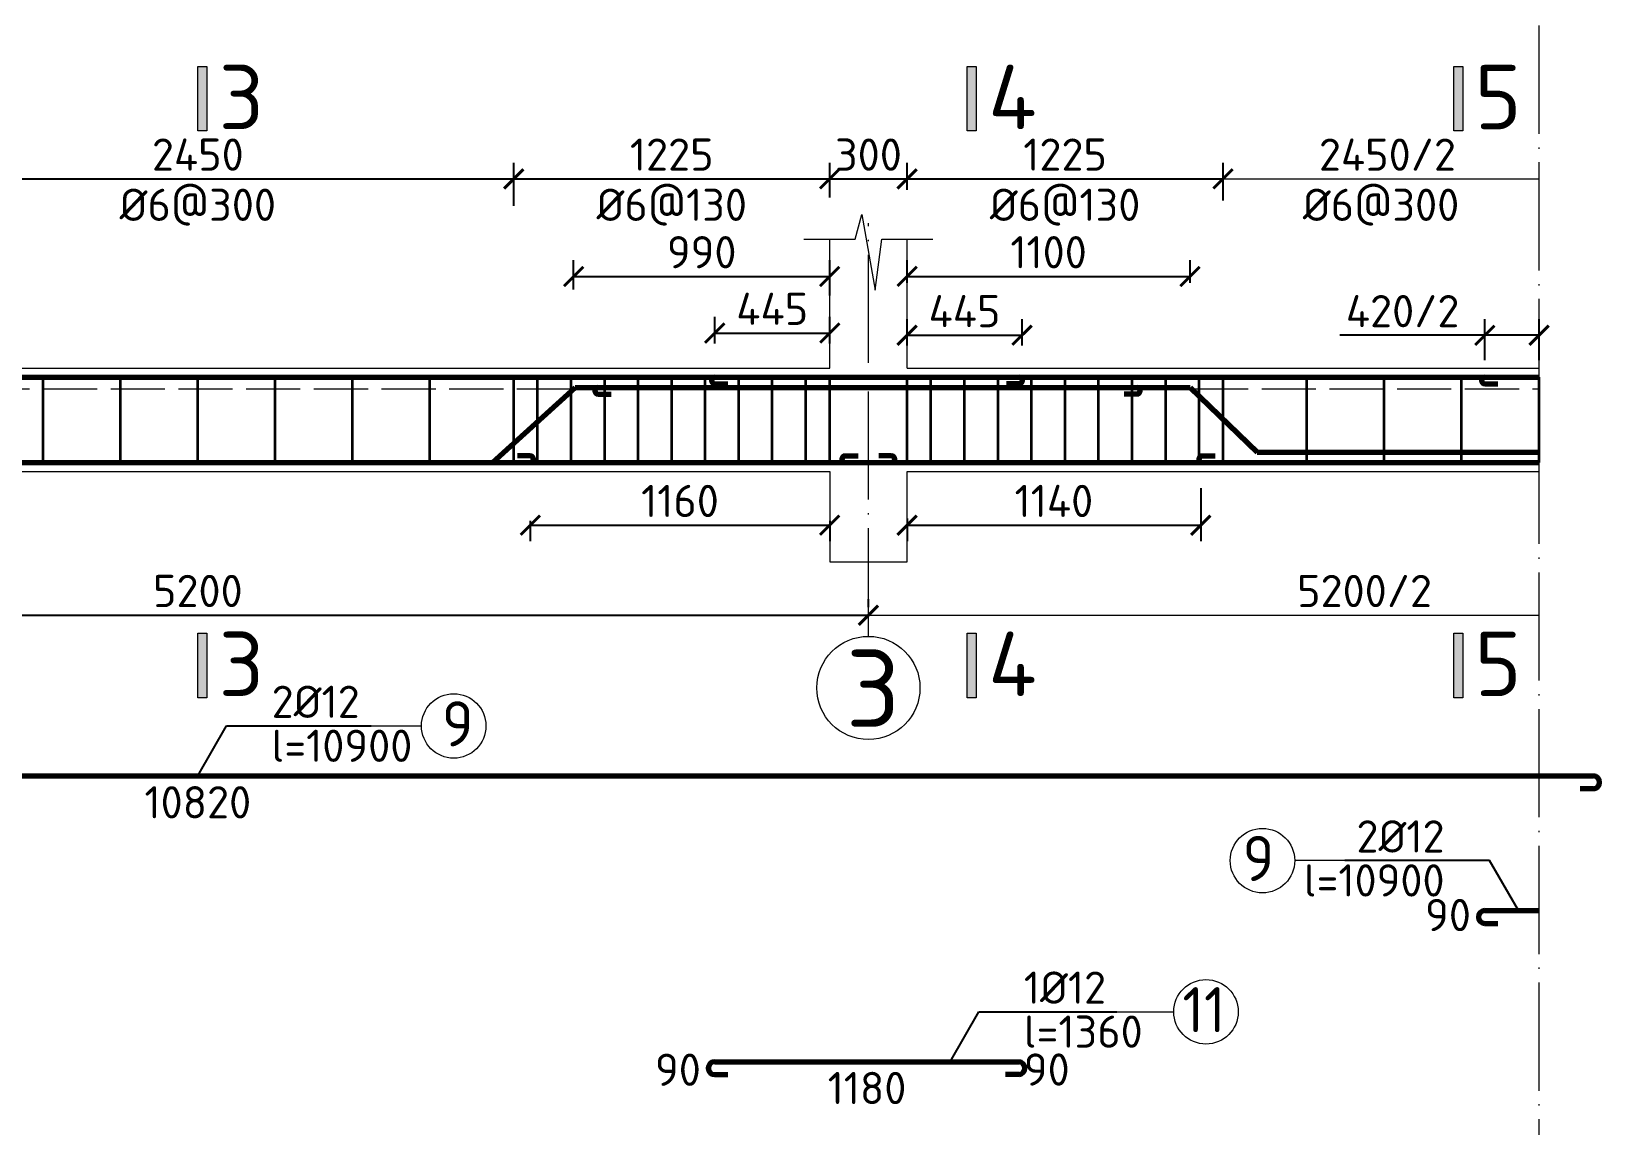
# Model space of a CAD drawing. Header units: millimetres. Extents: x 0 to 4970, y -594 to 1412.
# Drawn here: x 2555.8 to 2677.4, y 354.2 to 439 of the extents above; entities that cross this region are included whole.
import ezdxf

# ---------------------------------------------------------------- set-up
doc = ezdxf.new("R2010")
doc.units = ezdxf.units.MM
doc.header["$LTSCALE"] = 0.35
doc.header["$PDMODE"] = 3
doc.linetypes.add('ACAD_ISO02W100', pattern=[15, 12, -3])
doc.linetypes.add('ACAD_ISO04W100', pattern=[30, 24, -3, 0, -3])
doc.layers.get('0').update_dxf_attribs({"lineweight": 50})
for name, color, linetype, lineweight in [('Cot Dai', 7, 'Continuous', 35), ('Cot thep', 2, 'Continuous', 70), ('Cotthepcat', 3, 'Continuous', 70), ('Duong Bao', 6, 'Continuous', 18), ('Kich Thuoc', 1, 'Continuous', 20), ('Ky Hieu', 4, 'Continuous', 20), ('Net Khuat', 5, 'ACAD_ISO02W100', 20), ('NetCat', 7, 'Continuous', 20), ('Text', 40, 'Continuous', 20), ('Truc', 3, 'ACAD_ISO04W100', 20)]:
    doc.layers.add(name, color=color, linetype=linetype, lineweight=lineweight)
doc.styles.get("Standard").update_dxf_attribs({"font": 'isocpeur.ttf'})
doc.styles.add('VN', font='')
doc.styles.get('VN').set_extended_font_data('TCVN 7284')
doc.dimstyles.new('Dim20', dxfattribs={"dimtxt": 2.5, "dimasz": 1.5, "dimexe": 1.25, "dimexo": 0.625, "dimtad": 1, "dimlfac": 20, "dimtxsty": 'Standard', "dimblk": 'ARCHTICK', "dimcen": 2.5, "dimadec": 0, "dimazin": 0, "dimtfac": 1, "dimtmove": 0, "dimatfit": 3, "dimfxl": 1, "dimarcsym": 0})
doc.dimstyles.new('Dim50', dxfattribs={"dimtxt": 2.5, "dimasz": 1.5, "dimexe": 1.25, "dimexo": 0.625, "dimtad": 1, "dimlfac": 50, "dimtxsty": 'Standard', "dimblk": 'ARCHTICK', "dimcen": 2.5, "dimadec": 0, "dimazin": 0, "dimtfac": 1, "dimtmove": 0, "dimatfit": 3, "dimfxl": 1, "dimarcsym": 0})
doc.dimstyles.new('Dim50KT', dxfattribs={"dimtxt": 2.5, "dimasz": 1.5, "dimexe": 1.25, "dimexo": 0.625, "dimtad": 1, "dimlfac": 50, "dimtxsty": 'Standard', "dimblk": 'ARCHTICK', "dimcen": 2.5, "dimse1": 1, "dimse2": 1, "dimsd1": 1, "dimsd2": 1, "dimadec": 0, "dimazin": 0, "dimtfac": 1, "dimtmove": 0, "dimatfit": 3, "dimfxl": 1, "dimarcsym": 0})

# ---------------------------------------------------------------- blocks, each defined once
blk = doc.blocks.new('_ArchTick')
at = {"color": 0, "linetype": 'ByBlock', "const_width": 0.15}
blk.add_lwpolyline([(-0.5, -0.5), (0.5, 0.5)], dxfattribs=at)
blk = doc.blocks.new('*D1163')
at = {"layer": 'Defpoints', "color": 0}
for p in [(2516.69, 393.75), (2620.69, 393.75), (2620.69, 393.75)]:
    blk.add_point(p, dxfattribs=at)
at = {"layer": 'Kich Thuoc', "color": 0, "lineweight": -2}
for p, q in [((2516.69, 394.38), (2516.69, 395)), ((2620.69, 394.38), (2620.69, 395)), ((2516.69, 393.75), (2620.69, 393.75))]:
    blk.add_line(p, q, dxfattribs=at)
at = {"layer": 'Kich Thuoc', "color": 0, "lineweight": -2, "xscale": 1.5, "yscale": 1.5, "zscale": 1.5, "rotation": 180}
blk.add_blockref('_ArchTick', (2516.69, 393.75), dxfattribs=at)
at = {"layer": 'Kich Thuoc', "color": 0, "lineweight": -2, "xscale": 1.5, "yscale": 1.5, "zscale": 1.5}
blk.add_blockref('_ArchTick', (2620.69, 393.75), dxfattribs=at)
at = {"layer": 'Kich Thuoc', "color": 0, "insert": (2568.69, 395.63), "char_height": 2.5, "attachment_point": 5}
blk.add_mtext('5200', dxfattribs=at)
blk = doc.blocks.new('*D1170')
at = {"layer": 'Defpoints', "color": 0}
for p in [(2544.19, 426.84), (2593.19, 427.59), (2593.19, 424.88)]:
    blk.add_point(p, dxfattribs=at)
at = {"layer": 'Kich Thuoc', "color": 0, "lineweight": -2}
for p, q in [((2544.19, 427.47), (2544.19, 428.84)), ((2593.19, 425.5), (2593.19, 428.84)), ((2544.19, 427.59), (2593.19, 427.59))]:
    blk.add_line(p, q, dxfattribs=at)
at = {"layer": 'Kich Thuoc', "color": 0, "lineweight": -2, "xscale": 1.5, "yscale": 1.5, "zscale": 1.5, "rotation": 180}
blk.add_blockref('_ArchTick', (2544.19, 427.59), dxfattribs=at)
at = {"layer": 'Kich Thuoc', "color": 0, "lineweight": -2, "xscale": 1.5, "yscale": 1.5, "zscale": 1.5}
blk.add_blockref('_ArchTick', (2593.19, 427.59), dxfattribs=at)
at = {"layer": 'Kich Thuoc', "color": 0, "insert": (2568.69, 429.47), "char_height": 2.5, "attachment_point": 5}
blk.add_mtext('2450', dxfattribs=at)
blk = doc.blocks.new('*D1171')
at = {"layer": 'Defpoints', "color": 0}
for p in [(2617.69, 427.59), (2593.19, 424.88), (2617.69, 425.5)]:
    blk.add_point(p, dxfattribs=at)
at = {"layer": 'Kich Thuoc', "color": 0, "lineweight": -2}
for p, q in [((2593.19, 425.5), (2593.19, 428.84)), ((2617.69, 426.13), (2617.69, 428.84)), ((2593.19, 427.59), (2617.69, 427.59))]:
    blk.add_line(p, q, dxfattribs=at)
at = {"layer": 'Kich Thuoc', "color": 0, "lineweight": -2, "xscale": 1.5, "yscale": 1.5, "zscale": 1.5, "rotation": 180}
blk.add_blockref('_ArchTick', (2593.19, 427.59), dxfattribs=at)
at = {"layer": 'Kich Thuoc', "color": 0, "lineweight": -2, "xscale": 1.5, "yscale": 1.5, "zscale": 1.5}
blk.add_blockref('_ArchTick', (2617.69, 427.59), dxfattribs=at)
at = {"layer": 'Kich Thuoc', "color": 0, "insert": (2605.44, 429.47), "char_height": 2.5, "attachment_point": 5}
blk.add_mtext('1225', dxfattribs=at)
blk = doc.blocks.new('*D1172')
at = {"layer": 'Defpoints', "color": 0}
for p in [(2623.69, 427.59), (2623.69, 426.13), (2617.69, 425.5)]:
    blk.add_point(p, dxfattribs=at)
at = {"layer": 'Kich Thuoc', "color": 0, "lineweight": -2}
for p, q in [((2617.69, 426.13), (2617.69, 428.84)), ((2623.69, 426.75), (2623.69, 428.84)), ((2617.69, 427.59), (2623.69, 427.59))]:
    blk.add_line(p, q, dxfattribs=at)
at = {"layer": 'Kich Thuoc', "color": 0, "lineweight": -2, "xscale": 1.5, "yscale": 1.5, "zscale": 1.5, "rotation": 180}
blk.add_blockref('_ArchTick', (2617.69, 427.59), dxfattribs=at)
at = {"layer": 'Kich Thuoc', "color": 0, "lineweight": -2, "xscale": 1.5, "yscale": 1.5, "zscale": 1.5}
blk.add_blockref('_ArchTick', (2623.69, 427.59), dxfattribs=at)
at = {"layer": 'Kich Thuoc', "color": 0, "insert": (2620.69, 429.47), "char_height": 2.5, "attachment_point": 5}
blk.add_mtext('300', dxfattribs=at)
blk = doc.blocks.new('*D1173')
at = {"layer": 'Defpoints', "color": 0}
for p in [(2648.19, 427.59), (2623.69, 426.13), (2648.19, 425.29)]:
    blk.add_point(p, dxfattribs=at)
at = {"layer": 'Kich Thuoc', "color": 0, "lineweight": -2}
for p, q in [((2623.69, 426.75), (2623.69, 428.84)), ((2648.19, 425.92), (2648.19, 428.84)), ((2623.69, 427.59), (2648.19, 427.59))]:
    blk.add_line(p, q, dxfattribs=at)
at = {"layer": 'Kich Thuoc', "color": 0, "lineweight": -2, "xscale": 1.5, "yscale": 1.5, "zscale": 1.5, "rotation": 180}
blk.add_blockref('_ArchTick', (2623.69, 427.59), dxfattribs=at)
at = {"layer": 'Kich Thuoc', "color": 0, "lineweight": -2, "xscale": 1.5, "yscale": 1.5, "zscale": 1.5}
blk.add_blockref('_ArchTick', (2648.19, 427.59), dxfattribs=at)
at = {"layer": 'Kich Thuoc', "color": 0, "insert": (2635.94, 429.47), "char_height": 2.5, "attachment_point": 5}
blk.add_mtext('1225', dxfattribs=at)
blk = doc.blocks.new('*D1176')
at = {"layer": 'Defpoints', "color": 0}
for p in [(2646.46, 404.21), (2623.69, 401.87), (2646.46, 400.73)]:
    blk.add_point(p, dxfattribs=at)
at = {"layer": 'Kich Thuoc', "color": 0, "lineweight": -2}
for p, q in [((2646.46, 403.59), (2646.46, 399.48)), ((2623.69, 401.24), (2623.69, 399.48)), ((2623.69, 400.73), (2646.46, 400.73))]:
    blk.add_line(p, q, dxfattribs=at)
at = {"layer": 'Kich Thuoc', "color": 0, "lineweight": -2, "xscale": 1.5, "yscale": 1.5, "zscale": 1.5, "rotation": 180}
blk.add_blockref('_ArchTick', (2623.69, 400.73), dxfattribs=at)
at = {"layer": 'Kich Thuoc', "color": 0, "lineweight": -2, "xscale": 1.5, "yscale": 1.5, "zscale": 1.5}
blk.add_blockref('_ArchTick', (2646.46, 400.73), dxfattribs=at)
at = {"layer": 'Kich Thuoc', "color": 0, "insert": (2635.07, 402.61), "char_height": 2.5, "attachment_point": 5}
blk.add_mtext('1140', dxfattribs=at)
blk = doc.blocks.new('*D1117')
at = {"layer": 'Defpoints', "color": 0}
for p in [(2617.69, 415.63), (2608.77, 414.21), (2617.69, 414.21)]:
    blk.add_point(p, dxfattribs=at)
at = {"layer": 'Kich Thuoc', "color": 0, "lineweight": -2}
for p, q in [((2608.77, 414.83), (2608.77, 416.88)), ((2617.69, 414.83), (2617.69, 416.88)), ((2608.77, 415.63), (2617.69, 415.63))]:
    blk.add_line(p, q, dxfattribs=at)
at = {"layer": 'Kich Thuoc', "color": 0, "lineweight": -2, "xscale": 1.5, "yscale": 1.5, "zscale": 1.5, "rotation": 180}
blk.add_blockref('_ArchTick', (2608.77, 415.63), dxfattribs=at)
at = {"layer": 'Kich Thuoc', "color": 0, "lineweight": -2, "xscale": 1.5, "yscale": 1.5, "zscale": 1.5}
blk.add_blockref('_ArchTick', (2617.69, 415.63), dxfattribs=at)
at = {"layer": 'Kich Thuoc', "color": 0, "insert": (2613.23, 417.51), "char_height": 2.5, "attachment_point": 5}
blk.add_mtext('445', dxfattribs=at)
blk = doc.blocks.new('_None')
blk = doc.blocks.new('*D1118')
at = {"layer": 'Defpoints', "color": 0}
for p in [(2632.6, 415.46), (2623.69, 414.03), (2632.6, 414.03)]:
    blk.add_point(p, dxfattribs=at)
at = {"layer": 'Kich Thuoc', "color": 0, "lineweight": -2}
for p, q in [((2623.69, 414.66), (2623.69, 416.71)), ((2632.6, 414.66), (2632.6, 416.71)), ((2623.69, 415.46), (2632.6, 415.46))]:
    blk.add_line(p, q, dxfattribs=at)
at = {"layer": 'Kich Thuoc', "color": 0, "lineweight": -2, "xscale": 1.5, "yscale": 1.5, "zscale": 1.5, "rotation": 180}
blk.add_blockref('_ArchTick', (2623.69, 415.46), dxfattribs=at)
at = {"layer": 'Kich Thuoc', "color": 0, "lineweight": -2, "xscale": 1.5, "yscale": 1.5, "zscale": 1.5}
blk.add_blockref('_ArchTick', (2632.6, 415.46), dxfattribs=at)
at = {"layer": 'Kich Thuoc', "color": 0, "insert": (2628.14, 417.33), "char_height": 2.5, "attachment_point": 5}
blk.add_mtext('445', dxfattribs=at)
blk = doc.blocks.new('*D1119')
at = {"layer": 'Defpoints', "color": 0}
for p in [(2617.69, 420.02), (2597.83, 418.38), (2617.69, 417.93)]:
    blk.add_point(p, dxfattribs=at)
at = {"layer": 'Kich Thuoc', "color": 0, "lineweight": -2}
for p, q in [((2597.83, 419.01), (2597.83, 421.27)), ((2617.69, 418.55), (2617.69, 421.27)), ((2597.83, 420.02), (2617.69, 420.02))]:
    blk.add_line(p, q, dxfattribs=at)
at = {"layer": 'Kich Thuoc', "color": 0, "lineweight": -2, "xscale": 1.5, "yscale": 1.5, "zscale": 1.5, "rotation": 180}
blk.add_blockref('_ArchTick', (2597.83, 420.02), dxfattribs=at)
at = {"layer": 'Kich Thuoc', "color": 0, "lineweight": -2, "xscale": 1.5, "yscale": 1.5, "zscale": 1.5}
blk.add_blockref('_ArchTick', (2617.69, 420.02), dxfattribs=at)
at = {"layer": 'Kich Thuoc', "color": 0, "insert": (2607.76, 421.9), "char_height": 2.5, "attachment_point": 5}
blk.add_mtext('990', dxfattribs=at)
blk = doc.blocks.new('*D1120')
at = {"layer": 'Defpoints', "color": 0}
for p in [(2645.63, 420.02), (2623.69, 418.91), (2645.63, 418.91)]:
    blk.add_point(p, dxfattribs=at)
at = {"layer": 'Kich Thuoc', "color": 0, "lineweight": -2}
for p, q in [((2623.69, 419.53), (2623.69, 421.27)), ((2645.63, 419.53), (2645.63, 421.27)), ((2623.69, 420.02), (2645.63, 420.02))]:
    blk.add_line(p, q, dxfattribs=at)
at = {"layer": 'Kich Thuoc', "color": 0, "lineweight": -2, "xscale": 1.5, "yscale": 1.5, "zscale": 1.5, "rotation": 180}
blk.add_blockref('_ArchTick', (2623.69, 420.02), dxfattribs=at)
at = {"layer": 'Kich Thuoc', "color": 0, "lineweight": -2, "xscale": 1.5, "yscale": 1.5, "zscale": 1.5}
blk.add_blockref('_ArchTick', (2645.63, 420.02), dxfattribs=at)
at = {"layer": 'Kich Thuoc', "color": 0, "insert": (2634.66, 421.9), "char_height": 2.5, "attachment_point": 5}
blk.add_mtext('1100', dxfattribs=at)
blk = doc.blocks.new('*D1121')
at = {"layer": 'Defpoints', "color": 0}
for p in [(2594.47, 401.71), (2617.69, 401.71), (2617.69, 400.73)]:
    blk.add_point(p, dxfattribs=at)
at = {"layer": 'Kich Thuoc', "color": 0, "lineweight": -2}
for p, q in [((2594.47, 401.08), (2594.47, 399.48)), ((2594.47, 400.73), (2617.69, 400.73)), ((2617.69, 401.08), (2617.69, 399.48))]:
    blk.add_line(p, q, dxfattribs=at)
at = {"layer": 'Kich Thuoc', "color": 0, "lineweight": -2, "xscale": 1.5, "yscale": 1.5, "zscale": 1.5, "rotation": 180}
blk.add_blockref('_ArchTick', (2594.47, 400.73), dxfattribs=at)
at = {"layer": 'Kich Thuoc', "color": 0, "lineweight": -2, "xscale": 1.5, "yscale": 1.5, "zscale": 1.5}
blk.add_blockref('_ArchTick', (2617.69, 400.73), dxfattribs=at)
at = {"layer": 'Kich Thuoc', "color": 0, "insert": (2606.08, 402.61), "char_height": 2.5, "attachment_point": 5}
blk.add_mtext('1160', dxfattribs=at)
blk = doc.blocks.new('*D1236')
at = {"layer": 'Defpoints', "color": 0}
for p in [(2608.77, 359.12), (2632.39, 359.12), (2632.39, 355.2)]:
    blk.add_point(p, dxfattribs=at)
at = {"layer": 'Kich Thuoc', "color": 0, "insert": (2620.58, 357.08), "char_height": 2.5, "attachment_point": 5}
blk.add_mtext('1180', dxfattribs=at)
blk = doc.blocks.new('*D1189')
at = {"layer": 'Defpoints', "color": 0}
for p in [(2460.49, 379.12), (2676.89, 379.12), (2676.89, 377.36)]:
    blk.add_point(p, dxfattribs=at)
at = {"layer": 'Kich Thuoc', "color": 0, "insert": (2568.69, 379.24), "char_height": 2.5, "attachment_point": 5}
blk.add_mtext('10820', dxfattribs=at)
blk = doc.blocks.new('*D1241')
at = {"layer": 'Defpoints', "color": 0}
for p in [(2672.69, 415.46), (2668.49, 412.9), (2672.69, 412.9)]:
    blk.add_point(p, dxfattribs=at)
at = {"layer": 'Kich Thuoc', "color": 0, "lineweight": -2}
for p, q in [((2668.49, 413.53), (2668.49, 416.71)), ((2672.69, 413.53), (2672.69, 416.71)), ((2668.49, 415.46), (2657.24, 415.46)), ((2672.69, 415.46), (2668.49, 415.46))]:
    blk.add_line(p, q, dxfattribs=at)
at = {"layer": 'Kich Thuoc', "color": 0, "lineweight": -2, "xscale": 1.5, "yscale": 1.5, "zscale": 1.5, "rotation": 180}
blk.add_blockref('_ArchTick', (2668.49, 415.46), dxfattribs=at)
at = {"layer": 'Kich Thuoc', "color": 0, "lineweight": -2, "xscale": 1.5, "yscale": 1.5, "zscale": 1.5}
blk.add_blockref('_ArchTick', (2672.69, 415.46), dxfattribs=at)
at = {"layer": 'Kich Thuoc', "color": 0, "insert": (2662.11, 417.33), "char_height": 2.5, "attachment_point": 5}
blk.add_mtext('420/2', dxfattribs=at)

msp = doc.modelspace()

# ---------------------------------------------------------------- hatches: boundary and pattern name
at = {"layer": 'NetCat'}
h = msp.add_hatch(color=256, dxfattribs=at)
h.paths.add_polyline_path([(2568.682384, 436.313503), (2569.382384, 436.313503), (2569.382384, 431.313503), (2568.682384, 431.313503)])
edge = h.paths.add_edge_path(flags=17)
edge.add_line((2568.682384, 431.313503), (2568.682384, 436.313503))
h = msp.add_hatch(color=256, dxfattribs=at)
h.paths.add_polyline_path([(2628.353041, 436.313503), (2629.053041, 436.313503), (2629.053041, 431.313503), (2628.353041, 431.313503)])
edge = h.paths.add_edge_path(flags=17)
edge.add_line((2628.353041, 431.313503), (2628.353041, 436.313503))
h = msp.add_hatch(color=256, dxfattribs=at)
h.paths.add_polyline_path([(2666.07256, 436.313503), (2666.77256, 436.313503), (2666.77256, 431.313503), (2666.07256, 431.313503)])
edge = h.paths.add_edge_path(flags=17)
edge.add_line((2666.07256, 431.313503), (2666.07256, 436.313503))
h = msp.add_hatch(color=256, dxfattribs=at)
h.paths.add_polyline_path([(2568.682384, 392.352505), (2569.382384, 392.352505), (2569.382384, 387.352505), (2568.682384, 387.352505)])
edge = h.paths.add_edge_path(flags=17)
edge.add_line((2568.682384, 387.352505), (2568.682384, 392.352505))
h = msp.add_hatch(color=256, dxfattribs=at)
h.paths.add_polyline_path([(2628.353041, 392.352505), (2629.053041, 392.352505), (2629.053041, 387.352505), (2628.353041, 387.352505)])
edge = h.paths.add_edge_path(flags=17)
edge.add_line((2628.353041, 387.352505), (2628.353041, 392.352505))
h = msp.add_hatch(color=256, dxfattribs=at)
h.paths.add_polyline_path([(2666.07256, 392.352505), (2666.77256, 392.352505), (2666.77256, 387.352505), (2666.07256, 387.352505)])
edge = h.paths.add_edge_path(flags=17)
edge.add_line((2666.07256, 387.352505), (2666.07256, 392.352505))

# ---------------------------------------------------------------- linework, layer by layer
at = {"layer": 'Cot Dai'}
for p, q in [((2556.687385, 405.600186), (2556.687385, 412.200186)), ((2562.687385, 405.600186), (2562.687385, 412.200186)), ((2568.687385, 405.600186), (2568.687385, 412.200186)), ((2574.687385, 405.600186), (2574.687385, 412.200186)), ((2580.687385, 405.600186), (2580.687385, 412.200186)), ((2586.687385, 405.600186), (2586.687385, 412.200186)), ((2593.187385, 405.600186), (2593.187385, 412.200186)), ((2595.037385, 405.600186), (2595.037385, 412.200186)), ((2597.637385, 405.600186), (2597.637385, 412.200186)), ((2600.237385, 405.600186), (2600.237385, 412.200186)), ((2602.837385, 405.600186), (2602.837385, 412.200186)), ((2605.437385, 405.600186), (2605.437385, 412.200186)), ((2608.037385, 405.600186), (2608.037385, 412.200186)), ((2610.637385, 405.600186), (2610.637385, 412.200186)), ((2613.237385, 405.600186), (2613.237385, 412.200186)), ((2615.837385, 405.600186), (2615.837385, 412.200186)), ((2617.687385, 405.600186), (2617.687385, 412.200186)), ((2623.687385, 405.600186), (2623.687385, 412.200186)), ((2625.537385, 405.600186), (2625.537385, 412.200186)), ((2628.137385, 405.600186), (2628.137385, 412.200186)), ((2630.737385, 405.600186), (2630.737385, 412.200186)), ((2633.337385, 405.600186), (2633.337385, 412.200186)), ((2635.937385, 405.600186), (2635.937385, 412.200186)), ((2638.537385, 405.600186), (2638.537385, 412.200186)), ((2641.137385, 405.600186), (2641.137385, 412.200186)), ((2643.737385, 405.600186), (2643.737385, 412.200186)), ((2646.337385, 405.600186), (2646.337385, 412.200186)), ((2648.187385, 405.600186), (2648.187385, 412.200186)), ((2654.687385, 405.600186), (2654.687385, 412.200186)), ((2660.687385, 405.600186), (2660.687385, 412.200186)), ((2666.687385, 405.600186), (2666.687385, 412.200186)), ((2672.687385, 405.600186), (2672.687385, 412.200186))]:
    msp.add_line(p, q, dxfattribs=at)
at = {"layer": 'Cot thep'}
for p, q in [((2461.487385, 412.200186), (2672.687385, 412.200186)), ((2591.539792, 405.600186), (2597.939792, 411.400186)), ((2597.939792, 411.400186), (2645.627771, 411.400186)), ((2599.734013, 411.400186), (2645.627771, 411.400186)), ((2608.774759, 412.200186), (2632.388712, 412.200186)), ((2645.627771, 411.400186), (2650.827771, 406.400186)), ((2668.487385, 411.700186), (2669.487385, 411.700186)), ((2650.827771, 406.400186), (2672.687385, 406.400186)), ((2514.887385, 405.600186), (2622.487385, 405.600186)), ((2618.887385, 406.100186), (2619.887385, 406.100186)), ((2618.887385, 405.600186), (2672.687385, 405.600186)), ((2622.487385, 406.100186), (2621.487385, 406.100186)), ((2460.487385, 381.284687), (2676.887385, 381.284687)), ((2668.487385, 370.841774), (2672.687385, 370.841774)), ((2608.774759, 359.115955), (2632.388712, 359.115955))]:
    msp.add_line(p, q, dxfattribs=at)
for centre, start, end in [((2668.487385, 411.950186), 90, 270), ((2618.887385, 405.850186), 90, 270), ((2622.487385, 405.850186), 270, 90)]:
    msp.add_arc(centre, 0.25, start, end, dxfattribs=at)
at = {"layer": 'Cotthepcat'}
for p, q in [((2608.774759, 411.700186), (2609.774759, 411.700186)), ((2632.388712, 411.700186), (2631.388712, 411.700186)), ((2599.734013, 410.900186), (2600.734013, 410.900186)), ((2641.511271, 410.900186), (2640.511271, 410.900186)), ((2594.468193, 406.100186), (2593.468193, 406.100186)), ((2646.569026, 406.100186), (2647.569026, 406.100186)), ((2676.887385, 380.284687), (2675.887385, 380.284687)), ((2668.487385, 369.841774), (2669.487385, 369.841774)), ((2608.774759, 358.115955), (2609.774759, 358.115955)), ((2632.388712, 358.12072), (2631.322023, 358.115955))]:
    msp.add_line(p, q, dxfattribs=at)
for centre, radius, start, end in [((2599.734013, 411.150186), 0.25, 90, 270), ((2608.774759, 411.950186), 0.25, 90, 270), ((2632.388712, 411.950186), 0.25, 270, 90), ((2641.511271, 411.150186), 0.25, 270, 90), ((2594.468193, 405.850186), 0.25, 270, 90), ((2646.569026, 405.850186), 0.25, 90, 270), ((2676.887385, 380.784687), 0.5, 270, 90), ((2668.487385, 370.341774), 0.5, 90, 270), ((2608.774759, 358.615955), 0.5, 90, 270), ((2632.31964, 358.618337), 0.502388, 277.90246995, 82.09753005)]:
    msp.add_arc(centre, radius, start, end, dxfattribs=at)
at = {"layer": 'Duong Bao'}
for p, q in [((2617.687385, 412.900186), (2617.687385, 422.900186)), ((2623.687385, 412.900186), (2623.687385, 422.900186)), ((2519.687385, 412.900186), (2617.687385, 412.900186)), ((2623.687385, 412.900186), (2672.687385, 412.900186)), ((2519.687385, 404.900186), (2617.687385, 404.900186)), ((2617.687385, 404.900186), (2617.687385, 397.900186)), ((2623.687385, 397.900186), (2623.687385, 404.900186)), ((2623.687385, 404.900186), (2672.687385, 404.900186)), ((2617.687385, 397.900186), (2623.687385, 397.900186))]:
    msp.add_line(p, q, dxfattribs=at)
at = {"layer": 'Kich Thuoc'}
for p, q in [((2648.187385, 425.917082), (2648.187385, 428.841357)), ((2648.187385, 427.591357), (2672.687385, 427.591357)), ((2620.687385, 394.37565), (2620.687385, 395.00065)), ((2620.687385, 393.75065), (2672.687385, 393.75065))]:
    msp.add_line(p, q, dxfattribs=at)
at = {"layer": 'Ky Hieu'}
for p, q in [((2575.6325, 385.159303), (2586.0325, 385.159303)), ((2664.76727, 374.71639), (2653.74227, 374.71639)), ((2633.650175, 362.990571), (2644.362675, 362.990571))]:
    msp.add_line(p, q, dxfattribs=at)
msp.add_lwpolyline([(2615.687385, 422.900186), (2615.687385, 422.900186), (2619.652109, 422.900186), (2620.169747, 424.832037), (2621.205023, 418.968334), (2621.722661, 422.900186), (2625.687385, 422.900186), (2625.687385, 422.900186)], dxfattribs=at)
for centre, radius in [((2620.687385, 388.108771), 4), ((2588.5325, 385.159303), 2.5), ((2651.24227, 374.71639), 2.5), ((2646.862675, 362.990571), 2.5)]:
    msp.add_circle(centre, radius, dxfattribs=at)
at = {"layer": 'Net Khuat'}
msp.add_line((2409.687385, 411.300186), (2672.687385, 411.300186), dxfattribs=at)
at = {"layer": 'NetCat'}
for p, q in [((2568.682384, 431.313503), (2568.682384, 436.313503)), ((2568.682384, 431.313503), (2568.682384, 436.313503)), ((2628.353041, 431.313503), (2628.353041, 436.313503)), ((2628.353041, 431.313503), (2628.353041, 436.313503)), ((2666.07256, 431.313503), (2666.07256, 436.313503)), ((2666.07256, 431.313503), (2666.07256, 436.313503)), ((2568.682384, 387.352505), (2568.682384, 392.352505)), ((2568.682384, 387.352505), (2568.682384, 392.352505)), ((2628.353041, 387.352505), (2628.353041, 392.352505)), ((2628.353041, 387.352505), (2628.353041, 392.352505)), ((2666.07256, 387.352505), (2666.07256, 392.352505)), ((2666.07256, 387.352505), (2666.07256, 392.352505))]:
    msp.add_line(p, q, dxfattribs=at)
for points in [[(2568.682384, 436.313503), (2569.382384, 436.313503), (2569.382384, 431.313503), (2568.682384, 431.313503), (2568.682384, 436.313503)], [(2628.353041, 436.313503), (2629.053041, 436.313503), (2629.053041, 431.313503), (2628.353041, 431.313503), (2628.353041, 436.313503)], [(2666.07256, 436.313503), (2666.77256, 436.313503), (2666.77256, 431.313503), (2666.07256, 431.313503), (2666.07256, 436.313503)], [(2568.682384, 392.352505), (2569.382384, 392.352505), (2569.382384, 387.352505), (2568.682384, 387.352505), (2568.682384, 392.352505)], [(2628.353041, 392.352505), (2629.053041, 392.352505), (2629.053041, 387.352505), (2628.353041, 387.352505), (2628.353041, 392.352505)], [(2666.07256, 392.352505), (2666.77256, 392.352505), (2666.77256, 387.352505), (2666.07256, 387.352505), (2666.07256, 392.352505)]]:
    msp.add_lwpolyline(points, dxfattribs=at)
at = {"layer": 'Truc'}
for p, q in [((2672.687385, 219.07273), (2672.687385, 536.127543)), ((2620.687385, 392.108771), (2620.687385, 424.16454))]:
    msp.add_line(p, q, dxfattribs=at)

# ---------------------------------------------------------------- block references
at = {"layer": 'Kich Thuoc', "xscale": 1.5, "yscale": 1.5, "zscale": 1.5, "rotation": 180}
for p in [(2648.187385, 427.591357), (2620.687385, 393.75065)]:
    msp.add_blockref('_ArchTick', p, dxfattribs=at)

# ---------------------------------------------------------------- texts
at = {"layer": 'Kich Thuoc', "color": 2}
msp.add_text('3', height=6, dxfattribs=at).set_placement((2618.937385, 385.077682))
at = {"layer": 'Kich Thuoc', "char_height": 2.5, "attachment_point": 5}
for s, insert in [('2450/2', (2660.932655, 429.466357)), ('5200/2', (2659.157308, 395.62565))]:
    msp.add_mtext(s, dxfattribs=dict(at, insert=insert))
at = {"layer": 'Kich Thuoc', "char_height": 2.5}
for s, insert, width, attachment_point in [('%%C6@300', (2568.687385, 425.394663), 24.5, 5), ('%%C6@130', (2605.437385, 425.394663), 24.5, 5), ('%%C6@130', (2635.937385, 425.394663), 24.5, 5), ('%%C6@300', (2660.437385, 425.394663), 24.5, 5), ('90', (2667.407806, 371.745569), 3.45107973, 3), ('90', (2607.69518, 359.74795), 3.45107973, 3), ('90', (2636.297055, 359.765218), 3.45107973, 3)]:
    msp.add_mtext(s, dxfattribs=dict(at, insert=insert, width=width, attachment_point=attachment_point))
at = {"layer": 'Ky Hieu', "style": 'VN'}
for s, p in [('9', (2587.618477, 383.576168)), ('9', (2649.706293, 373.133256)), ('11', (2645.038847, 361.407436))]:
    msp.add_text(s, height=3.5, dxfattribs=at).set_placement(p)
at = {"layer": 'Ky Hieu', "char_height": 2.5}
for s, insert, attachment_point in [('2%%C12', (2574.412157, 385.784303), 7), ('l=10900', (2574.412157, 382.372784), 7), ('2%%C12', (2665.362612, 375.34139), 9), ('l=10900', (2665.362612, 371.929871), 9), ('1%%C12', (2632.742332, 363.615571), 7), ('l=1360', (2632.742332, 360.204052), 7)]:
    msp.add_mtext(s, dxfattribs=dict(at, insert=insert, attachment_point=attachment_point))
at = {"layer": 'Text', "char_height": 5, "width": 11.43756339, "attachment_point": 1}
for s, insert in [('3', (2570.305778, 436.433304)), ('4', (2629.976435, 436.433304)), ('5', (2667.695954, 436.433304)), ('3', (2570.305778, 392.472307)), ('4', (2629.976435, 392.472307)), ('5', (2667.695954, 392.472307))]:
    msp.add_mtext(s, dxfattribs=dict(at, insert=insert))

# ---------------------------------------------------------------- dimensions: what is measured, and where the dimension line sits
at = {"layer": 'Kich Thuoc'}
for base, p1, p2, picture, middle in [((2593.187385, 427.591357), (2544.187385, 426.841357), (2593.187385, 424.876471), '*D1170', (2568.687385, 429.466357)), ((2617.687385, 427.591357), (2593.187385, 424.876471), (2617.687385, 425.501471), '*D1171', (2605.437385, 429.466357)), ((2648.187385, 427.591357), (2623.687385, 426.126471), (2648.187385, 425.292082), '*D1173', (2635.937385, 429.466357)), ((2620.687385, 393.75065), (2516.687385, 393.75065), (2620.687385, 393.75065), '*D1163', (2568.687385, 395.62565))]:
    dim = msp.add_linear_dim(base=base, p1=p1, p2=p2, dimstyle='Dim50', override={"dimtmove": 1}, dxfattribs=at)
    dim.commit()
    dim.dimension.update_dxf_attribs({"geometry": picture, "text_midpoint": middle})
dim = msp.add_linear_dim(base=(2623.687385, 427.591357), p1=(2617.687385, 425.501471), p2=(2623.687385, 426.126471), dimstyle='Dim50', override={"dimtmove": 1}, dxfattribs=at)
dim.commit()
dim.dimension.update_dxf_attribs({"geometry": '*D1172', "text_midpoint": (2620.687385, 427.591357), "dimtype": 160})
for base, p1, p2, text, picture, middle in [((2617.687385, 420.021952), (2597.829448, 418.381324), (2617.687385, 417.92709), '990', '*D1119', (2607.758416, 421.896952)), ((2645.627771, 420.021952), (2623.687385, 418.905958), (2645.627771, 418.905958), '1100', '*D1120', (2634.657578, 421.896952)), ((2617.687385, 400.733203), (2594.468193, 401.705133), (2617.687385, 401.705133), '1160', '*D1121', (2606.077789, 402.608203))]:
    dim = msp.add_linear_dim(base=base, p1=p1, p2=p2, text=text, dimstyle='Dim50', override={"dimldrblk": 'None'}, dxfattribs=at)
    dim.commit()
    dim.dimension.update_dxf_attribs({"geometry": picture, "text_midpoint": middle})
for base, p1, p2, picture, middle in [((2617.687385, 415.6312), (2608.774759, 414.208349), (2617.687385, 414.208349), '*D1117', (2613.231072, 415.6312)), ((2632.60001, 415.455806), (2623.687385, 414.032956), (2632.60001, 414.032956), '*D1118', (2628.143698, 415.455806))]:
    dim = msp.add_linear_dim(base=base, p1=p1, p2=p2, text='445', dimstyle='Dim50', override={"dimldrblk": 'None'}, dxfattribs=at)
    dim.commit()
    dim.dimension.update_dxf_attribs({"geometry": picture, "text_midpoint": middle, "dimtype": 160})
dim = msp.add_linear_dim(base=(2672.687385, 415.455806), p1=(2668.487385, 412.900186), p2=(2672.687385, 412.900186), text='420/2', dimstyle='Dim50', dxfattribs=at)
dim.commit()
dim.dimension.update_dxf_attribs({"geometry": '*D1241', "text_midpoint": (2662.112385, 415.455806), "dimtype": 160})
for base, p1, p2, text, dimstyle, picture, middle in [((2646.459237, 400.733203), (2623.687385, 401.866825), (2646.459237, 404.212514), '1140', 'Dim50', '*D1176', (2635.073311, 402.608203)), ((2632.388712, 355.202247), (2608.774759, 359.115955), (2632.388712, 359.115955), '1180', 'Dim50KT', '*D1236', (2620.581736, 357.077247))]:
    dim = msp.add_linear_dim(base=base, p1=p1, p2=p2, text=text, dimstyle=dimstyle, dxfattribs=at)
    dim.commit()
    dim.dimension.update_dxf_attribs({"geometry": picture, "text_midpoint": middle})
dim = msp.add_linear_dim(base=(2676.887385, 377.363228), p1=(2460.487385, 379.117504), p2=(2676.887385, 379.117504), dimstyle='Dim50KT', dxfattribs=at)
dim.commit()
dim.dimension.update_dxf_attribs({"geometry": '*D1189', "text_midpoint": (2568.687385, 379.238228)})

# ---------------------------------------------------------------- leaders
at = {"layer": 'Ky Hieu', "annotation_type": 0, "has_hookline": 1}
for points, hookline_direction, text_width in [([(2568.687385, 381.284687), (2570.924396, 385.159303), (2575.0075, 385.159303)], 0, 6.5), ([(2671.087385, 370.841774), (2668.850374, 374.71639), (2664.76727, 374.71639)], 1, 6.5), ([(2627.01756, 359.115955), (2629.25457, 362.990571), (2633.337675, 362.990571)], 0, 6)]:
    msp.add_leader(points, dimstyle='Dim20', override={"dimgap": 0.625, "dimtad": 1, "dimldrblk": 'None'}, dxfattribs=dict(at, hookline_direction=hookline_direction, text_width=text_width))

doc.saveas('drawing.dxf')
